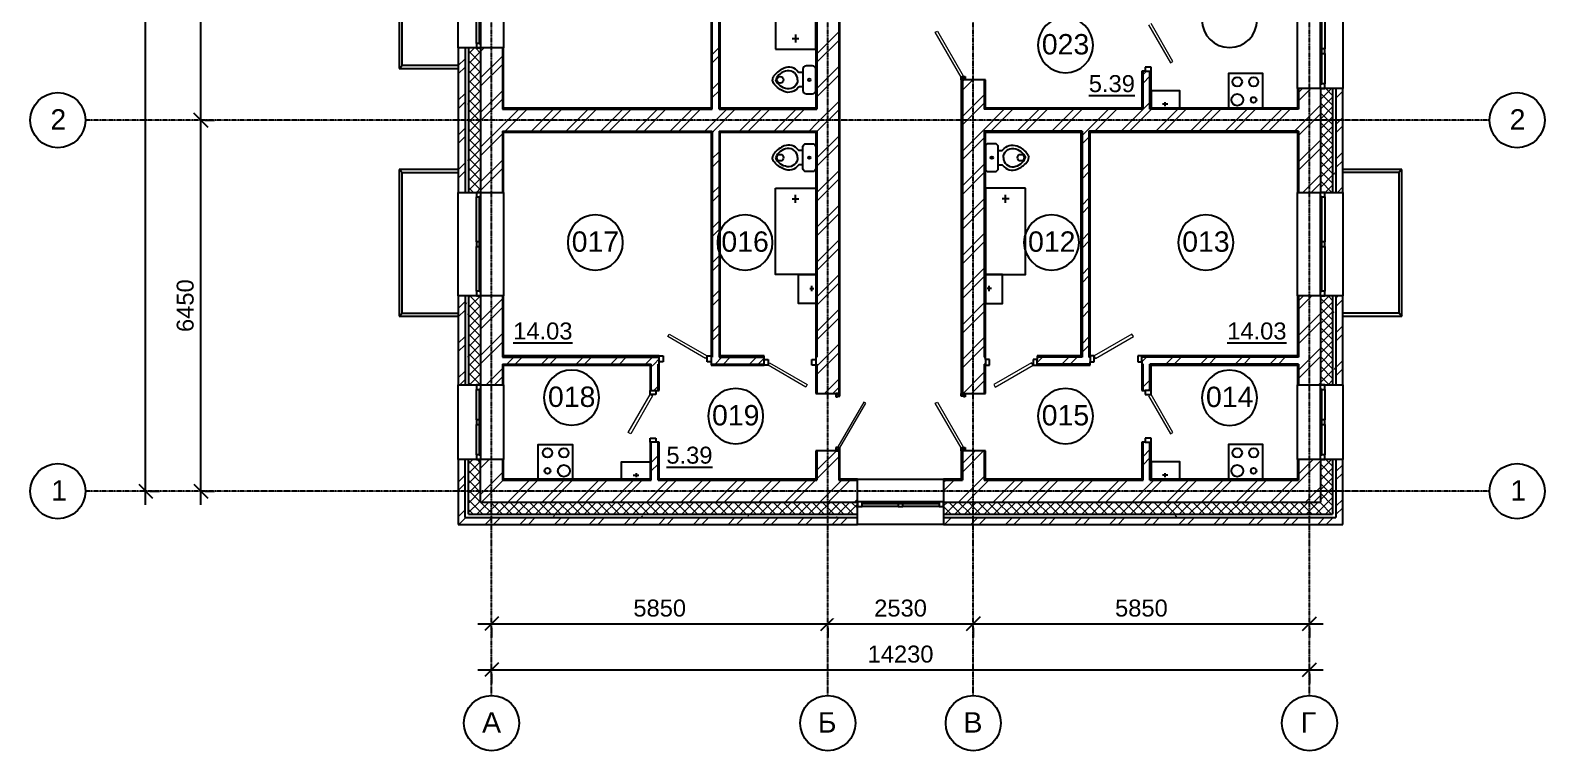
# Model space of a CAD drawing. Header units: millimetres. Extents: x -3463 to 813393, y -106315 to 159215.
# Drawn here: x 86052 to 112399, y 1154 to 13679 of the extents above; entities that cross this region are included whole.
import ezdxf

# ---------------------------------------------------------------- set-up
doc = ezdxf.new("R2010")
doc.units = ezdxf.units.MM
doc.linetypes.add('Линия сетки', pattern=[22.225, 12.7, -3.175, 3.175, -3.175])
doc.layers.add('AXIS_', color=252, linetype='Continuous')
doc.layers.add('PLANS_', color=252, linetype='Continuous')
doc.styles.add('arial', font='arial.ttf')
doc.styles.add('Arial_1', font='arial.ttf', dxfattribs={"height": 295.05988})

# ---------------------------------------------------------------- blocks, each defined once
blk = doc.blocks.new('_Oblique')
at = {"color": 0, "linetype": 'ByBlock', "lineweight": -2}
blk.add_line((-0.5, -0.5), (0.5, 0.5), dxfattribs=at)
blk = doc.blocks.new('A$C8f72b430')
at = {"layer": 'AXIS_', "linetype": 'Линия сетки'}
for p, q in [((-7269, -47064), (-7269, 38079)), ((-1419, -47064), (-1419, 38079)), ((1111, -47064), (1111, 38079)), ((6961, -47064), (6961, 38079)), ((10092, -37061), (-14334, -37061)), ((10092, -43511), (-14334, -43511))]:
    blk.add_line(p, q, dxfattribs=at)
at = {"layer": 'AXIS_'}
for p, q in [((-13287, -43751), (-13287, 36669)), ((-12327, -37301), (-12327, -30371)), ((-12327, -43751), (-12327, -36821)), ((-12257, -37061), (-12087, -37061)), ((-12257, -37061), (-12087, -37061)), ((-13217, -43511), (-13047, -43511)), ((-12257, -43511), (-12087, -43511)), ((-7509, -45816), (-1179, -45816)), ((-1659, -45816), (1351, -45816)), ((-7269, -45887), (-7269, -46056)), ((-1419, -45887), (-1419, -46056)), ((-1419, -45887), (-1419, -46056)), ((1111, -45887), (1111, -46056)), ((1111, -45887), (1111, -46056)), ((6961, -45887), (6961, -46056)), ((-7509, -46616), (7201, -46616)), ((-7269, -46687), (-7269, -46856)), ((6961, -46687), (6961, -46856))]:
    blk.add_line(p, q, dxfattribs=at)
for centre in [(-14814, -37061), (10572, -37061), (-14814, -43511), (10572, -43511), (-7269, -47544), (-1419, -47544), (1111, -47544), (6961, -47544)]:
    blk.add_circle(centre, 480, dxfattribs=at)
at = {"layer": 'PLANS_'}
for p, q in [((-1229, -32261), (-1229, -41811)), ((-3431, -36871), (-3431, -32941)), ((-3311, -36871), (-3311, -32941)), ((-1609, -32941), (-1609, -36871)), ((-8874, -33611), (-8874, -36161)), ((-8824, -36111), (-8824, -33661)), ((-7849, -35806), (-7849, -34006)), ((-7484, -34086), (-7484, -35726)), ((-7454, -35726), (-7454, -34086)), ((-7059, -34006), (-7059, -35806)), ((-7534, -35726), (-7534, -34946)), ((6751, -36511), (6751, -35211)), ((7146, -35291), (7146, -36431)), ((7176, -36431), (7176, -35291)), ((7226, -35291), (7226, -35821)), ((7541, -35211), (7541, -36511)), ((-7729, -35806), (-7729, -38316)), ((-7669, -35806), (-7669, -38316)), ((-7454, -35726), (-7534, -35726)), ((-7534, -35726), (-7534, -35806)), ((-7534, -35806), (-7454, -35806)), ((-7484, -35726), (-7454, -35726)), ((-7459, -35806), (-7459, -38316)), ((-7454, -35806), (-7454, -35726)), ((-7079, -35806), (-7079, -36871)), ((7146, -35821), (7146, -35901)), ((7226, -35821), (7146, -35821)), ((7226, -35901), (7226, -35821)), ((7146, -35901), (7226, -35901)), ((7226, -35901), (7226, -36431)), ((-8874, -36161), (-7849, -36161)), ((-7849, -36111), (-8824, -36111)), ((901, -36311), (941, -36311)), ((901, -36341), (901, -36311)), ((971, -36341), (901, -36341)), ((901, -36341), (971, -36341)), ((901, -36361), (901, -36341)), ((941, -36301), (971, -36301)), ((941, -36311), (941, -36301)), ((971, -36301), (971, -36341)), ((971, -36341), (971, -36361)), ((4064, -36871), (4064, -36211)), ((4204, -36141), (4104, -36141)), ((4104, -36141), (4104, -36211)), ((4104, -36211), (4204, -36211)), ((4184, -36871), (4184, -36211)), ((4204, -36211), (4204, -36141)), ((971, -36361), (901, -36361)), ((921, -36361), (921, -41811)), ((1301, -36361), (1301, -36871)), ((6771, -36511), (6771, -36871)), ((7146, -36431), (7176, -36431)), ((7146, -36431), (7146, -36511)), ((7226, -36431), (7146, -36431)), ((7146, -36511), (7226, -36511)), ((7151, -36511), (7151, -38316)), ((7226, -36511), (7226, -36431)), ((7361, -36511), (7361, -38316)), ((7421, -36511), (7421, -38316)), ((-7079, -36871), (-3431, -36871)), ((-7059, -36851), (-7059, -36871)), ((-3311, -36871), (-1609, -36871)), ((4064, -36871), (1301, -36871)), ((6771, -36871), (4184, -36871)), ((6751, -36871), (6751, -36851)), ((-7079, -37251), (-7079, -38316)), ((-7079, -37251), (-3431, -37251)), ((-7059, -37251), (-7059, -37271)), ((-3431, -37251), (-3431, -41181)), ((-3311, -37251), (-1609, -37251)), ((-3311, -37251), (-3311, -41181)), ((-1609, -37251), (-1609, -41181)), ((1301, -37251), (1301, -41181)), ((3004, -37251), (1301, -37251)), ((3004, -37251), (3004, -41181)), ((6771, -37251), (3124, -37251)), ((3124, -37251), (3124, -41181)), ((6751, -37271), (6751, -37251)), ((6771, -37251), (6771, -38316)), ((-7849, -37921), (-8874, -37921)), ((-8874, -37921), (-8874, -40471)), ((8566, -37917), (7541, -37917)), ((8566, -40467), (8566, -37917)), ((-8824, -37971), (-7849, -37971)), ((-8824, -40421), (-8824, -37971)), ((7541, -37967), (8516, -37967)), ((8516, -37967), (8516, -40417)), ((-7849, -40116), (-7849, -38316)), ((-7454, -38316), (-7534, -38316)), ((-7534, -38316), (-7534, -38396)), ((-7534, -38396), (-7454, -38396)), ((-7534, -39176), (-7534, -38396)), ((-7454, -38396), (-7484, -38396)), ((-7484, -38396), (-7484, -40036)), ((-7454, -38396), (-7454, -38316)), ((-7454, -40036), (-7454, -38396)), ((-7059, -38316), (-7059, -40116)), ((6751, -40116), (6751, -38316)), ((7146, -38316), (7146, -38396)), ((7226, -38316), (7146, -38316)), ((7146, -38396), (7146, -40036)), ((7176, -38396), (7146, -38396)), ((7146, -38396), (7226, -38396)), ((7176, -40036), (7176, -38396)), ((7226, -38396), (7226, -38316)), ((7226, -38396), (7226, -39176)), ((7541, -38316), (7541, -40116)), ((-7454, -39176), (-7534, -39176)), ((-7534, -39176), (-7534, -39256)), ((-7534, -39256), (-7454, -39256)), ((-7534, -40036), (-7534, -39256)), ((-7454, -39256), (-7454, -39176)), ((7146, -39176), (7146, -39256)), ((7226, -39176), (7146, -39176)), ((7146, -39256), (7226, -39256)), ((7226, -39256), (7226, -39176)), ((7226, -39256), (7226, -40036)), ((-7454, -40036), (-7534, -40036)), ((-7534, -40036), (-7534, -40116)), ((-7484, -40036), (-7454, -40036)), ((-7454, -40116), (-7454, -40036)), ((7146, -40036), (7176, -40036)), ((7146, -40036), (7146, -40116)), ((7226, -40036), (7146, -40036)), ((7226, -40116), (7226, -40036)), ((-7729, -40116), (-7729, -41661)), ((-7669, -40116), (-7669, -41661)), ((-7534, -40116), (-7454, -40116)), ((-7459, -40116), (-7459, -41661)), ((-7079, -40116), (-7079, -41181)), ((6771, -40116), (6771, -41181)), ((7146, -40116), (7226, -40116)), ((7151, -40116), (7151, -41661)), ((7361, -40116), (7361, -41661)), ((7421, -40116), (7421, -41661)), ((-8874, -40471), (-7849, -40471)), ((-7849, -40421), (-8824, -40421)), ((8516, -40417), (7541, -40417)), ((7541, -40467), (8566, -40467)), ((-7079, -41181), (-4351, -41181)), ((-7079, -41301), (-7079, -41661)), ((-7079, -41301), (-4491, -41301)), ((-7059, -41161), (-7059, -41181)), ((-7059, -41301), (-7059, -41321)), ((-4491, -41761), (-4491, -41301)), ((-4371, -41301), (-4351, -41301)), ((-4371, -41761), (-4371, -41301)), ((-4351, -41161), (-4281, -41161)), ((-4351, -41261), (-4351, -41161)), ((-4281, -41261), (-4351, -41261)), ((-4281, -41161), (-4281, -41261)), ((-3521, -41261), (-3521, -41161)), ((-3521, -41161), (-3451, -41161)), ((-3451, -41261), (-3521, -41261)), ((-3451, -41161), (-3451, -41261)), ((-3451, -41181), (-3431, -41181)), ((-3451, -41301), (-2529, -41301)), ((-3311, -41181), (-2529, -41181)), ((-2529, -41221), (-2459, -41221)), ((-2529, -41321), (-2529, -41221)), ((-2459, -41321), (-2529, -41321)), ((-2459, -41221), (-2459, -41321)), ((-1699, -41221), (-1629, -41221)), ((-1699, -41321), (-1699, -41221)), ((-1629, -41321), (-1699, -41321)), ((-1629, -41181), (-1609, -41181)), ((-1629, -41221), (-1629, -41321)), ((-1629, -41301), (-1609, -41301)), ((-1609, -41301), (-1609, -41811)), ((1301, -41181), (1321, -41181)), ((1301, -41301), (1301, -41811)), ((1301, -41301), (1321, -41301)), ((1391, -41221), (1321, -41221)), ((1321, -41221), (1321, -41321)), ((1321, -41321), (1391, -41321)), ((1391, -41321), (1391, -41221)), ((2221, -41221), (2151, -41221)), ((2151, -41221), (2151, -41321)), ((2151, -41321), (2221, -41321)), ((3004, -41181), (2221, -41181)), ((2221, -41321), (2221, -41221)), ((3144, -41301), (2221, -41301)), ((3144, -41181), (3124, -41181)), ((3214, -41161), (3144, -41161)), ((3144, -41161), (3144, -41261)), ((3144, -41261), (3214, -41261)), ((3214, -41261), (3214, -41161)), ((3974, -41161), (3974, -41261)), ((4044, -41161), (3974, -41161)), ((3974, -41261), (4044, -41261)), ((4044, -41261), (4044, -41161)), ((6771, -41181), (4044, -41181)), ((4064, -41301), (4044, -41301)), ((4064, -41761), (4064, -41301)), ((6771, -41301), (4184, -41301)), ((4184, -41761), (4184, -41301)), ((6751, -41181), (6751, -41161)), ((6751, -41321), (6751, -41301)), ((6771, -41301), (6771, -41661)), ((-7849, -42961), (-7849, -41661)), ((-7454, -41661), (-7534, -41661)), ((-7534, -41661), (-7534, -41741)), ((-7534, -41741), (-7454, -41741)), ((-7534, -42271), (-7534, -41741)), ((-7454, -41741), (-7484, -41741)), ((-7484, -41741), (-7484, -42881)), ((-7454, -41741), (-7454, -41661)), ((-7454, -42881), (-7454, -41741)), ((-7059, -41661), (-7059, -42961)), ((-4511, -41761), (-4411, -41761)), ((-4511, -41831), (-4511, -41761)), ((-4411, -41831), (-4511, -41831)), ((-4411, -41761), (-4411, -41831)), ((-1209, -41811), (-1279, -41811)), ((-1279, -41811), (-1279, -41831)), ((-1279, -41831), (-1279, -41871)), ((-1209, -41831), (-1279, -41831)), ((-1279, -41831), (-1209, -41831)), ((-1279, -41871), (-1249, -41871)), ((-1249, -41871), (-1249, -41861)), ((-1249, -41861), (-1209, -41861)), ((-1209, -41831), (-1209, -41811)), ((-1209, -41861), (-1209, -41831)), ((901, -41811), (971, -41811)), ((901, -41831), (901, -41811)), ((901, -41831), (971, -41831)), ((901, -41861), (901, -41831)), ((971, -41831), (901, -41831)), ((941, -41861), (901, -41861)), ((941, -41871), (941, -41861)), ((971, -41871), (941, -41871)), ((971, -41811), (971, -41831)), ((971, -41831), (971, -41871)), ((4204, -41761), (4104, -41761)), ((4104, -41761), (4104, -41831)), ((4104, -41831), (4204, -41831)), ((4204, -41831), (4204, -41761)), ((6751, -42961), (6751, -41661)), ((7146, -41661), (7146, -41741)), ((7226, -41661), (7146, -41661)), ((7146, -41741), (7146, -42881)), ((7176, -41741), (7146, -41741)), ((7146, -41741), (7226, -41741)), ((7176, -42881), (7176, -41741)), ((7226, -41741), (7226, -41661)), ((7226, -41741), (7226, -42271)), ((7541, -41661), (7541, -42961)), ((-7454, -42271), (-7534, -42271)), ((-7534, -42271), (-7534, -42351)), ((-7534, -42351), (-7454, -42351)), ((-7534, -42881), (-7534, -42351)), ((-7454, -42351), (-7454, -42271)), ((7146, -42271), (7146, -42351)), ((7226, -42271), (7146, -42271)), ((7146, -42351), (7226, -42351)), ((7226, -42351), (7226, -42271)), ((7226, -42351), (7226, -42881)), ((-4511, -42661), (-4511, -42591)), ((-4511, -42591), (-4411, -42591)), ((-4411, -42661), (-4511, -42661)), ((-4491, -43321), (-4491, -42661)), ((-4411, -42591), (-4411, -42661)), ((-4371, -43321), (-4371, -42661)), ((4064, -43321), (4064, -42661)), ((4204, -42591), (4104, -42591)), ((4104, -42591), (4104, -42661)), ((4104, -42661), (4204, -42661)), ((4184, -43321), (4184, -42661)), ((4204, -42661), (4204, -42591)), ((-7454, -42881), (-7534, -42881)), ((-7534, -42881), (-7534, -42961)), ((-7484, -42881), (-7454, -42881)), ((-7454, -42961), (-7454, -42881)), ((-1609, -42811), (-1609, -43321)), ((-1249, -42751), (-1279, -42751)), ((-1279, -42751), (-1279, -42791)), ((-1279, -42791), (-1209, -42791)), ((-1279, -42791), (-1279, -42811)), ((-1209, -42791), (-1279, -42791)), ((-1279, -42811), (-1209, -42811)), ((-1249, -42761), (-1249, -42751)), ((-1209, -42761), (-1249, -42761)), ((-1229, -42811), (-1229, -43321)), ((-1209, -42791), (-1209, -42761)), ((-1209, -42811), (-1209, -42791)), ((901, -42761), (941, -42761)), ((901, -42791), (901, -42761)), ((971, -42791), (901, -42791)), ((901, -42791), (971, -42791)), ((901, -42811), (901, -42791)), ((971, -42811), (901, -42811)), ((921, -42811), (921, -43321)), ((941, -42751), (971, -42751)), ((941, -42761), (941, -42751)), ((971, -42751), (971, -42791)), ((971, -42791), (971, -42811)), ((1301, -42811), (1301, -43321)), ((7146, -42881), (7176, -42881)), ((7146, -42881), (7146, -42961)), ((7226, -42881), (7146, -42881)), ((7226, -42961), (7226, -42881)), ((-7729, -43971), (-7729, -42961)), ((-7669, -43911), (-7669, -42961)), ((-7534, -42961), (-7454, -42961)), ((-7459, -43701), (-7459, -42961)), ((-7079, -42961), (-7079, -43321)), ((6771, -42961), (6771, -43321)), ((7146, -42961), (7226, -42961)), ((7151, -42961), (7151, -43701)), ((7361, -42961), (7361, -43911)), ((7421, -42961), (7421, -43971)), ((-7079, -43321), (-4491, -43321)), ((-4511, -43301), (-4491, -43301)), ((-4371, -43301), (-4351, -43301)), ((-4371, -43321), (-1609, -43321)), ((-1629, -43301), (-1609, -43301)), ((-1229, -43301), (-1209, -43301)), ((-1229, -43321), (-904, -43321)), ((-904, -43301), (596, -43301)), ((596, -43321), (921, -43321)), ((901, -43301), (921, -43301)), ((1301, -43301), (1321, -43301)), ((1301, -43321), (4064, -43321)), ((4044, -43301), (4064, -43301)), ((4184, -43301), (4204, -43301)), ((4184, -43321), (6771, -43321)), ((-7459, -43701), (-904, -43701)), ((-824, -43696), (-904, -43696)), ((-904, -43696), (-904, -43776)), ((516, -43696), (-824, -43696)), ((-824, -43696), (-824, -43726)), ((-824, -43776), (-824, -43696)), ((-824, -43726), (516, -43726)), ((-114, -43696), (-194, -43696)), ((-194, -43696), (-194, -43776)), ((-114, -43776), (-114, -43696)), ((516, -43726), (516, -43696)), ((596, -43696), (516, -43696)), ((516, -43696), (516, -43776)), ((596, -43776), (596, -43696)), ((596, -43701), (7151, -43701)), ((-7729, -43971), (-904, -43971)), ((-7669, -43911), (-904, -43911)), ((-904, -43776), (-824, -43776)), ((-194, -43776), (-824, -43776)), ((-194, -43776), (-114, -43776)), ((516, -43776), (-114, -43776)), ((516, -43776), (596, -43776)), ((596, -43911), (7361, -43911)), ((596, -43971), (7421, -43971)), ((596, -44091), (-904, -44091))]:
    blk.add_line(p, q, dxfattribs=at)
at = {"layer": 'PLANS_', "lineweight": 25}
for p, q in [((-1209, -41811), (-1209, -32261)), ((-1629, -32901), (-1629, -36851)), ((-3451, -32961), (-3451, -36851)), ((-3291, -36851), (-3291, -32961)), ((-7059, -35806), (-7849, -35806)), ((-7849, -35806), (-7849, -38316)), ((-7059, -36851), (-7059, -35806)), ((4044, -36211), (4044, -36851)), ((4104, -36211), (4044, -36211)), ((4204, -36851), (4204, -36211)), ((901, -36361), (901, -41811)), ((1321, -36361), (971, -36361)), ((1321, -36851), (1321, -36361)), ((7541, -36511), (6751, -36511)), ((6751, -36511), (6751, -36851)), ((7541, -38316), (7541, -36511)), ((-3451, -36851), (-7059, -36851)), ((-1629, -36851), (-3291, -36851)), ((4044, -36851), (1321, -36851)), ((6751, -36851), (4204, -36851)), ((-7059, -38316), (-7059, -37271)), ((-7059, -37271), (-3451, -37271)), ((-3451, -37271), (-3451, -41161)), ((-3291, -37271), (-1629, -37271)), ((-3291, -41161), (-3291, -37271)), ((-1629, -37271), (-1629, -41221)), ((1321, -41221), (1321, -37271)), ((1321, -37271), (2984, -37271)), ((2984, -37271), (2984, -41161)), ((3144, -37271), (6751, -37271)), ((3144, -41161), (3144, -37271)), ((6751, -37271), (6751, -38316)), ((-7849, -38316), (-7059, -38316)), ((6751, -38316), (7541, -38316)), ((-7059, -40116), (-7849, -40116)), ((-7849, -40116), (-7849, -41661)), ((-7059, -41161), (-7059, -40116)), ((7541, -40116), (6751, -40116)), ((6751, -40116), (6751, -41161)), ((7541, -41661), (7541, -40116)), ((-4351, -41161), (-7059, -41161)), ((-7059, -41661), (-7059, -41321)), ((-7059, -41321), (-4511, -41321)), ((-4511, -41321), (-4511, -41761)), ((-4351, -41761), (-4351, -41261)), ((-3451, -41261), (-3451, -41321)), ((-3451, -41321), (-2529, -41321)), ((-2529, -41161), (-3291, -41161)), ((-2529, -41221), (-2529, -41161)), ((-1629, -41321), (-1629, -41811)), ((1321, -41811), (1321, -41321)), ((2984, -41161), (2221, -41161)), ((2221, -41161), (2221, -41221)), ((2221, -41321), (3144, -41321)), ((3144, -41321), (3144, -41261)), ((6751, -41161), (4044, -41161)), ((4044, -41261), (4044, -41761)), ((4204, -41321), (6751, -41321)), ((4204, -41761), (4204, -41321)), ((6751, -41321), (6751, -41661)), ((-7849, -41661), (-7059, -41661)), ((-4411, -41761), (-4351, -41761)), ((-1629, -41811), (-1279, -41811)), ((971, -41811), (1321, -41811)), ((4044, -41761), (4104, -41761)), ((6751, -41661), (7541, -41661)), ((-4511, -42661), (-4511, -43301)), ((-4351, -42661), (-4411, -42661)), ((-4351, -43301), (-4351, -42661)), ((4044, -42661), (4044, -43301)), ((4104, -42661), (4044, -42661)), ((4204, -43301), (4204, -42661)), ((-1279, -42811), (-1629, -42811)), ((-1629, -42811), (-1629, -43301)), ((-1209, -43301), (-1209, -42811)), ((901, -42811), (901, -43301)), ((1321, -42811), (971, -42811)), ((1321, -43301), (1321, -42811)), ((-7849, -42961), (-7849, -44091)), ((-7059, -42961), (-7849, -42961)), ((-7059, -43301), (-7059, -42961)), ((7541, -42961), (6751, -42961)), ((6751, -42961), (6751, -43301)), ((7541, -44091), (7541, -42961)), ((-4511, -43301), (-7059, -43301)), ((-1629, -43301), (-4351, -43301)), ((-904, -43301), (-1209, -43301)), ((-904, -44091), (-904, -43301)), ((901, -43301), (596, -43301)), ((596, -43301), (596, -44091)), ((4044, -43301), (1321, -43301)), ((6751, -43301), (4204, -43301)), ((-7849, -44091), (-904, -44091)), ((596, -44091), (7541, -44091))]:
    blk.add_line(p, q, dxfattribs=at)
at = {"layer": 'PLANS_', "linetype": 'Continuous', "lineweight": 9}
for p, q in [((-1609, -35907), (-1229, -35527)), ((-7669, -35909), (-7566, -35806)), ((-7459, -35895), (-7548, -35806)), ((-7459, -35868), (-7397, -35806)), ((-3431, -35919), (-3311, -35799)), ((-1609, -36053), (-1229, -35673)), ((-7849, -36112), (-7729, -35992)), ((-7459, -36065), (-7669, -35855)), ((-7669, -36079), (-7459, -35869)), ((-7459, -36235), (-7669, -36025)), ((-7669, -36248), (-7459, -36038)), ((-7459, -36326), (-7079, -35946)), ((-7459, -36472), (-7079, -36092)), ((-3431, -36065), (-3311, -35945)), ((-7849, -36258), (-7729, -36138)), ((-7459, -36405), (-7669, -36195)), ((-7669, -36418), (-7459, -36208)), ((-1609, -36510), (-1229, -36130)), ((-1609, -36657), (-1229, -36277)), ((4064, -36269), (4122, -36211)), ((4064, -36415), (4184, -36295)), ((-7849, -36716), (-7729, -36596)), ((-7459, -36574), (-7669, -36364)), ((-7669, -36588), (-7459, -36378)), ((-7459, -36744), (-7669, -36534)), ((-7669, -36758), (-7459, -36548)), ((-7459, -36929), (-7079, -36549)), ((-3431, -36522), (-3311, -36402)), ((-3431, -36669), (-3311, -36549)), ((921, -36394), (954, -36361)), ((921, -36540), (1101, -36361)), ((921, -36998), (1301, -36618)), ((6771, -36579), (6839, -36511)), ((6771, -36725), (6985, -36511)), ((7151, -36532), (7172, -36511)), ((7151, -36702), (7342, -36511)), ((7361, -36800), (7151, -36590)), ((7361, -36630), (7242, -36511)), ((7421, -36532), (7442, -36511)), ((7421, -36679), (7541, -36559)), ((-7849, -36862), (-7729, -36742)), ((-7685, -36779), (-7669, -36779)), ((-7459, -36914), (-7669, -36704)), ((-7669, -36927), (-7459, -36717)), ((-7459, -37083), (-7669, -36873)), ((-7459, -37075), (-7079, -36695)), ((-7079, -37152), (-6797, -36871)), ((-7031, -37251), (-6651, -36871)), ((-6574, -37251), (-6194, -36871)), ((-6428, -37251), (-6048, -36871)), ((-5970, -37251), (-5590, -36871)), ((-5824, -37251), (-5444, -36871)), ((-5367, -37251), (-4987, -36871)), ((-5221, -37251), (-4841, -36871)), ((-4763, -37251), (-4383, -36871)), ((-4617, -37251), (-4237, -36871)), ((-4160, -37251), (-3780, -36871)), ((-4014, -37251), (-3634, -36871)), ((-3557, -37251), (-3177, -36871)), ((-3410, -37251), (-3030, -36871)), ((-2953, -37251), (-2573, -36871)), ((-2807, -37251), (-2427, -36871)), ((-2350, -37251), (-1970, -36871)), ((-2203, -37251), (-1823, -36871)), ((-1609, -37114), (-1229, -36734)), ((-1609, -37260), (-1229, -36880)), ((921, -37144), (1301, -36764)), ((1301, -37221), (1651, -36871)), ((1418, -37251), (1798, -36871)), ((1875, -37251), (2255, -36871)), ((2021, -37251), (2401, -36871)), ((2478, -37251), (2858, -36871)), ((2624, -37251), (3004, -36871)), ((3082, -37251), (3462, -36871)), ((3228, -37251), (3608, -36871)), ((3685, -37251), (4065, -36871)), ((3831, -37251), (4211, -36871)), ((4065, -36871), (4184, -36753)), ((4289, -37251), (4669, -36871)), ((4435, -37251), (4815, -36871)), ((4892, -37251), (5272, -36871)), ((5038, -37251), (5418, -36871)), ((5496, -37251), (5876, -36871)), ((5642, -37251), (6022, -36871)), ((6099, -37251), (6479, -36871)), ((6245, -37251), (6625, -36871)), ((6771, -37182), (7151, -36802)), ((7151, -36872), (7361, -36662)), ((7361, -36969), (7151, -36759)), ((7151, -37041), (7361, -36831)), ((-7669, -37097), (-7459, -36887)), ((-7459, -37253), (-7669, -37043)), ((-7669, -37267), (-7459, -37057)), ((-1746, -37251), (-1609, -37114)), ((6771, -37329), (7151, -36949)), ((7361, -37139), (7151, -36929)), ((7151, -37211), (7361, -37001)), ((7361, -37309), (7151, -37099)), ((7421, -37136), (7541, -37016)), ((-7849, -37319), (-7729, -37199)), ((-7849, -37465), (-7729, -37345)), ((-7459, -37423), (-7669, -37213)), ((-7669, -37436), (-7459, -37226)), ((-7459, -37593), (-7669, -37383)), ((-7669, -37606), (-7459, -37396)), ((-7459, -37532), (-7079, -37152)), ((-7459, -37679), (-7079, -37299)), ((-3431, -37272), (-3410, -37251)), ((-1609, -37717), (-1229, -37337)), ((921, -37601), (1301, -37221)), ((921, -37747), (1301, -37367)), ((3004, -37329), (3082, -37251)), ((3004, -37475), (3124, -37355)), ((6702, -37251), (6771, -37182)), ((6771, -37786), (7151, -37406)), ((7151, -37381), (7361, -37171)), ((7361, -37478), (7151, -37268)), ((7151, -37550), (7361, -37340)), ((7421, -37282), (7541, -37162)), ((-7459, -37762), (-7669, -37552)), ((-7669, -37776), (-7459, -37566)), ((-3431, -37729), (-3311, -37609)), ((-1609, -37863), (-1229, -37483)), ((6764, -37609), (6751, -37631)), ((6771, -37932), (7151, -37552)), ((7361, -37648), (7151, -37438)), ((7151, -37720), (7361, -37510)), ((7361, -37818), (7151, -37608)), ((7421, -37739), (7541, -37619)), ((-7849, -37922), (-7729, -37802)), ((-7685, -37754), (-7669, -37754)), ((-7459, -37932), (-7669, -37722)), ((-7669, -37945), (-7459, -37735)), ((-7459, -38102), (-7669, -37892)), ((-7669, -38115), (-7459, -37905)), ((-7459, -38136), (-7079, -37756)), ((-7459, -38282), (-7079, -37902)), ((-3431, -37876), (-3311, -37756)), ((921, -38205), (1301, -37825)), ((3004, -37933), (3124, -37813)), ((7151, -37890), (7361, -37680)), ((7361, -37988), (7151, -37778)), ((7151, -38060), (7361, -37850)), ((7421, -37886), (7541, -37766)), ((-7849, -38069), (-7729, -37949)), ((-7714, -38149), (-7729, -38124)), ((-7459, -38271), (-7669, -38061)), ((-7669, -38285), (-7459, -38075)), ((-1609, -38321), (-1229, -37941)), ((-1609, -38467), (-1229, -38087)), ((921, -38351), (1301, -37971)), ((3004, -38079), (3124, -37959)), ((6844, -38316), (7151, -38009)), ((6991, -38316), (7151, -38156)), ((7361, -38157), (7151, -37947)), ((7151, -38229), (7361, -38019)), ((7350, -38316), (7151, -38117)), ((7234, -38316), (7361, -38189)), ((7397, -37975), (7377, -38010)), ((-7584, -38316), (-7669, -38231)), ((-7530, -38316), (-7459, -38245)), ((-3431, -38333), (-3311, -38213)), ((-3431, -38479), (-3311, -38359)), ((921, -38808), (1301, -38428)), ((3004, -38536), (3124, -38416)), ((7181, -38316), (7151, -38287)), ((7448, -38316), (7541, -38223)), ((-1609, -38924), (-1229, -38544)), ((-1609, -39070), (-1229, -38690)), ((921, -38954), (1301, -38574)), ((3004, -38682), (3124, -38562)), ((-3431, -38936), (-3311, -38816)), ((-3431, -39083), (-3311, -38963)), ((-1609, -39528), (-1229, -39148)), ((921, -39412), (1301, -39032)), ((921, -39558), (1301, -39178)), ((3004, -39139), (3124, -39019)), ((3004, -39286), (3124, -39166)), ((-3431, -39540), (-3311, -39420)), ((-1609, -39674), (-1229, -39294)), ((-3431, -39686), (-3311, -39566)), ((-1609, -40131), (-1229, -39751)), ((921, -40015), (1301, -39635)), ((921, -40161), (1301, -39781)), ((3004, -39743), (3124, -39623)), ((3004, -39889), (3124, -39769)), ((-3431, -40143), (-3311, -40023)), ((-1609, -40277), (-1229, -39897)), ((-7849, -40336), (-7729, -40216)), ((-7705, -40237), (-7725, -40272)), ((-7669, -40152), (-7633, -40116)), ((-7669, -40321), (-7464, -40116)), ((-7459, -40478), (-7669, -40268)), ((-7669, -40491), (-7459, -40281)), ((-7459, -40308), (-7650, -40116)), ((-7459, -40138), (-7481, -40116)), ((-7459, -40550), (-7079, -40170)), ((-7059, -40260), (-7060, -40259)), ((-3431, -40289), (-3311, -40169)), ((921, -40618), (1301, -40238)), ((3004, -40346), (3124, -40226)), ((6771, -40200), (6855, -40116)), ((6771, -40346), (7001, -40116)), ((7151, -40266), (7301, -40116)), ((7361, -40363), (7151, -40153)), ((7151, -40435), (7361, -40225)), ((7361, -40194), (7284, -40116)), ((7421, -40153), (7458, -40116)), ((7421, -40299), (7541, -40179)), ((-7849, -40483), (-7729, -40363)), ((-7685, -40436), (-7669, -40436)), ((-7459, -40647), (-7669, -40437)), ((-7669, -40661), (-7459, -40451)), ((-7459, -40696), (-7079, -40316)), ((-1609, -40735), (-1229, -40355)), ((-1609, -40881), (-1229, -40501)), ((921, -40765), (1301, -40385)), ((3004, -40493), (3124, -40373)), ((6771, -40803), (7151, -40423)), ((6771, -40949), (7151, -40569)), ((7361, -40533), (7151, -40323)), ((7151, -40605), (7361, -40395)), ((7361, -40703), (7151, -40493)), ((7151, -40775), (7361, -40565)), ((7388, -40411), (7368, -40376)), ((-7849, -40940), (-7729, -40820)), ((-7459, -40817), (-7669, -40607)), ((-7669, -40830), (-7459, -40620)), ((-7459, -40987), (-7669, -40777)), ((-7669, -41000), (-7459, -40790)), ((-7459, -41153), (-7079, -40773)), ((-7072, -40603), (-7079, -40615)), ((-3431, -40747), (-3311, -40627)), ((-3431, -40893), (-3311, -40773)), ((3004, -40950), (3124, -40830)), ((6754, -40776), (6751, -40771)), ((7361, -40873), (7151, -40663)), ((7151, -40945), (7361, -40735)), ((7361, -41042), (7151, -40832)), ((7421, -40757), (7541, -40637)), ((7421, -40903), (7541, -40783)), ((-7849, -41086), (-7729, -40966)), ((-7459, -41156), (-7669, -40946)), ((-7669, -41170), (-7459, -40960)), ((-7459, -41300), (-7079, -40920)), ((-1609, -41338), (-1229, -40958)), ((921, -41222), (1301, -40842)), ((921, -41368), (1301, -40988)), ((3004, -41096), (3124, -40976)), ((6771, -41407), (7151, -41027)), ((7151, -41114), (7361, -40904)), ((7361, -41212), (7151, -41002)), ((7151, -41284), (7361, -41074)), ((-7685, -41168), (-7669, -41168)), ((-7459, -41326), (-7669, -41116)), ((-7669, -41340), (-7459, -41130)), ((-7459, -41496), (-7669, -41286)), ((-7669, -41509), (-7459, -41299)), ((-7003, -41301), (-6883, -41181)), ((-6857, -41301), (-6737, -41181)), ((-6400, -41301), (-6280, -41181)), ((-6253, -41301), (-6133, -41181)), ((-5796, -41301), (-5676, -41181)), ((-5650, -41301), (-5530, -41181)), ((-5193, -41301), (-5073, -41181)), ((-5046, -41301), (-4926, -41181)), ((-4589, -41301), (-4469, -41181)), ((-4491, -41349), (-4443, -41301)), ((-4443, -41301), (-4351, -41209)), ((-3382, -41301), (-3262, -41181)), ((-3236, -41301), (-3116, -41181)), ((-2779, -41301), (-2659, -41181)), ((-2632, -41301), (-2529, -41197)), ((-1609, -41484), (-1229, -41104)), ((2221, -41275), (2315, -41181)), ((2652, -41301), (2772, -41181)), ((2799, -41301), (2919, -41181)), ((4044, -41263), (4126, -41181)), ((4463, -41301), (4583, -41181)), ((4609, -41301), (4729, -41181)), ((5066, -41301), (5186, -41181)), ((5213, -41301), (5333, -41181)), ((5670, -41301), (5790, -41181)), ((5816, -41301), (5936, -41181)), ((6273, -41301), (6393, -41181)), ((6420, -41301), (6540, -41181)), ((6771, -41553), (7151, -41173)), ((7361, -41382), (7151, -41172)), ((7151, -41454), (7361, -41244)), ((7361, -41551), (7151, -41341)), ((7412, -41363), (7392, -41398)), ((7421, -41360), (7541, -41240)), ((-7849, -41543), (-7729, -41423)), ((-7820, -41661), (-7729, -41570)), ((-7463, -41661), (-7669, -41455)), ((-7633, -41661), (-7669, -41625)), ((-7651, -41661), (-7459, -41469)), ((-7363, -41661), (-7079, -41377)), ((-7217, -41661), (-7079, -41523)), ((-1478, -41811), (-1229, -41562)), ((936, -41811), (1301, -41445)), ((1082, -41811), (1301, -41592)), ((4064, -41700), (4184, -41580)), ((7151, -41623), (7361, -41413)), ((7301, -41661), (7151, -41511)), ((7283, -41661), (7361, -41583)), ((7421, -41506), (7541, -41386)), ((-7481, -41661), (-7459, -41639)), ((-4446, -41761), (-4371, -41687)), ((-1332, -41811), (-1229, -41708)), ((4149, -41761), (4184, -41727)), ((7120, -41661), (7151, -41630)), ((-4491, -43014), (-4371, -42894)), ((-1609, -43148), (-1271, -42811)), ((-1609, -43295), (-1229, -42915)), ((921, -43032), (1142, -42811)), ((921, -43179), (1289, -42811)), ((4064, -42907), (4184, -42787)), ((4064, -43054), (4184, -42934)), ((-7685, -43119), (-7669, -43119)), ((-7669, -43037), (-7593, -42961)), ((-7459, -43193), (-7669, -42983)), ((-7669, -43206), (-7459, -42996)), ((-7459, -43363), (-7669, -43153)), ((-7669, -43376), (-7459, -43166)), ((-7459, -43023), (-7521, -42961)), ((-7459, -42964), (-7456, -42961)), ((-7459, -43110), (-7310, -42961)), ((-7213, -43321), (-7079, -43187)), ((-4491, -43160), (-4371, -43040)), ((6771, -43217), (7027, -42961)), ((6771, -43363), (7151, -42983)), ((7151, -42981), (7171, -42961)), ((7151, -43151), (7341, -42961)), ((7361, -43248), (7151, -43038)), ((7151, -43320), (7361, -43110)), ((7361, -43418), (7151, -43208)), ((7361, -43079), (7244, -42961)), ((7421, -43171), (7541, -43051)), ((7421, -43317), (7541, -43197)), ((-7849, -43354), (-7729, -43234)), ((-7849, -43500), (-7729, -43380)), ((-7459, -43532), (-7669, -43322)), ((-7669, -43546), (-7459, -43336)), ((-7459, -43567), (-7213, -43321)), ((-7446, -43701), (-7066, -43321)), ((-6989, -43701), (-6609, -43321)), ((-6843, -43701), (-6463, -43321)), ((-6386, -43701), (-6006, -43321)), ((-6239, -43701), (-5859, -43321)), ((-5782, -43701), (-5402, -43321)), ((-5636, -43701), (-5256, -43321)), ((-5179, -43701), (-4799, -43321)), ((-5032, -43701), (-4652, -43321)), ((-5010, -43321), (-5020, -43304)), ((-4575, -43701), (-4195, -43321)), ((-4429, -43701), (-4049, -43321)), ((-3972, -43701), (-3592, -43321)), ((-3826, -43701), (-3446, -43321)), ((-3368, -43701), (-2988, -43321)), ((-3222, -43701), (-2842, -43321)), ((-2765, -43701), (-2385, -43321)), ((-2619, -43701), (-2239, -43321)), ((-2435, -43301), (-2446, -43320)), ((-2161, -43701), (-1781, -43321)), ((-2015, -43701), (-1635, -43321)), ((-1631, -43321), (-1632, -43319)), ((-1558, -43701), (-1178, -43321)), ((-1412, -43701), (-1032, -43321)), ((596, -43357), (632, -43321)), ((596, -43504), (779, -43321)), ((856, -43701), (1236, -43321)), ((898, -43313), (891, -43301)), ((1002, -43701), (1382, -43321)), ((1236, -43321), (1301, -43256)), ((1459, -43701), (1839, -43321)), ((1606, -43701), (1986, -43321)), ((2063, -43701), (2443, -43321)), ((2209, -43701), (2589, -43321)), ((2666, -43701), (3046, -43321)), ((2813, -43701), (3193, -43321)), ((3270, -43701), (3650, -43321)), ((3416, -43701), (3796, -43321)), ((3472, -43311), (3466, -43321)), ((3873, -43701), (4253, -43321)), ((4020, -43701), (4400, -43321)), ((4477, -43701), (4857, -43321)), ((4623, -43701), (5003, -43321)), ((5080, -43701), (5460, -43321)), ((5227, -43701), (5607, -43321)), ((5684, -43701), (6064, -43321)), ((5830, -43701), (6210, -43321)), ((6287, -43701), (6667, -43321)), ((6434, -43701), (6771, -43363)), ((6891, -43701), (7151, -43441)), ((7151, -43490), (7361, -43280)), ((7361, -43588), (7151, -43378)), ((7151, -43660), (7361, -43450)), ((-7721, -43502), (-7729, -43489)), ((-7460, -43701), (-7669, -43492)), ((-7629, -43701), (-7669, -43662)), ((-7669, -43715), (-7654, -43701)), ((-7669, -43885), (-7485, -43701)), ((-7654, -43701), (-7459, -43505)), ((-7419, -43911), (-7629, -43701)), ((-7525, -43911), (-7315, -43701)), ((-7485, -43701), (-7459, -43675)), ((-7250, -43911), (-7460, -43701)), ((-7355, -43911), (-7145, -43701)), ((-7080, -43911), (-7290, -43701)), ((-7186, -43911), (-6976, -43701)), ((-6910, -43911), (-7120, -43701)), ((-7016, -43911), (-6806, -43701)), ((-6740, -43911), (-6950, -43701)), ((-6846, -43911), (-6636, -43701)), ((-6571, -43911), (-6781, -43701)), ((-6676, -43911), (-6466, -43701)), ((-6401, -43911), (-6611, -43701)), ((-6507, -43911), (-6297, -43701)), ((-6231, -43911), (-6441, -43701)), ((-6337, -43911), (-6127, -43701)), ((-6062, -43911), (-6272, -43701)), ((-6167, -43911), (-5957, -43701)), ((-5892, -43911), (-6102, -43701)), ((-5998, -43911), (-5788, -43701)), ((-5722, -43911), (-5932, -43701)), ((-5828, -43911), (-5618, -43701)), ((-5553, -43911), (-5763, -43701)), ((-5658, -43911), (-5448, -43701)), ((-5383, -43911), (-5593, -43701)), ((-5489, -43911), (-5279, -43701)), ((-5213, -43911), (-5423, -43701)), ((-5319, -43911), (-5109, -43701)), ((-5043, -43911), (-5253, -43701)), ((-5149, -43911), (-4939, -43701)), ((-4874, -43911), (-5084, -43701)), ((-4979, -43911), (-4769, -43701)), ((-4704, -43911), (-4914, -43701)), ((-4810, -43911), (-4600, -43701)), ((-4534, -43911), (-4744, -43701)), ((-4640, -43911), (-4430, -43701)), ((-4365, -43911), (-4575, -43701)), ((-4470, -43911), (-4260, -43701)), ((-4195, -43911), (-4405, -43701)), ((-4301, -43911), (-4091, -43701)), ((-4025, -43911), (-4235, -43701)), ((-4131, -43911), (-3921, -43701)), ((-3855, -43911), (-4065, -43701)), ((-3961, -43911), (-3751, -43701)), ((-3686, -43911), (-3896, -43701)), ((-3791, -43911), (-3581, -43701)), ((-3516, -43911), (-3726, -43701)), ((-3622, -43911), (-3412, -43701)), ((-3346, -43911), (-3556, -43701)), ((-3452, -43911), (-3242, -43701)), ((-3177, -43911), (-3387, -43701)), ((-3282, -43911), (-3072, -43701)), ((-3007, -43911), (-3217, -43701)), ((-3113, -43911), (-2903, -43701)), ((-2837, -43911), (-3047, -43701)), ((-2943, -43911), (-2733, -43701)), ((-2668, -43911), (-2878, -43701)), ((-2773, -43911), (-2563, -43701)), ((-2498, -43911), (-2708, -43701)), ((-2604, -43911), (-2394, -43701)), ((-2328, -43911), (-2538, -43701)), ((-2434, -43911), (-2224, -43701)), ((-2158, -43911), (-2368, -43701)), ((-2264, -43911), (-2054, -43701)), ((-1989, -43911), (-2199, -43701)), ((-2094, -43911), (-1884, -43701)), ((-1819, -43911), (-2029, -43701)), ((-1925, -43911), (-1715, -43701)), ((-1649, -43911), (-1859, -43701)), ((-1755, -43911), (-1545, -43701)), ((-1480, -43911), (-1690, -43701)), ((-1585, -43911), (-1375, -43701)), ((-1310, -43911), (-1520, -43701)), ((-1416, -43911), (-1206, -43701)), ((-1140, -43911), (-1350, -43701)), ((-1246, -43911), (-1036, -43701)), ((-970, -43911), (-1180, -43701)), ((-904, -43808), (-1011, -43701)), ((-954, -43701), (-904, -43650)), ((596, -43766), (661, -43701)), ((621, -43911), (831, -43701)), ((896, -43911), (686, -43701)), ((791, -43911), (1001, -43701)), ((1066, -43911), (856, -43701)), ((960, -43911), (1170, -43701)), ((1236, -43911), (1026, -43701)), ((1130, -43911), (1340, -43701)), ((1405, -43911), (1195, -43701)), ((1300, -43911), (1510, -43701)), ((1575, -43911), (1365, -43701)), ((1469, -43911), (1679, -43701)), ((1745, -43911), (1535, -43701)), ((1639, -43911), (1849, -43701)), ((1914, -43911), (1704, -43701)), ((1809, -43911), (2019, -43701)), ((2084, -43911), (1874, -43701)), ((1978, -43911), (2188, -43701)), ((2254, -43911), (2044, -43701)), ((2148, -43911), (2358, -43701)), ((2424, -43911), (2214, -43701)), ((2318, -43911), (2528, -43701)), ((2593, -43911), (2383, -43701)), ((2488, -43911), (2698, -43701)), ((2763, -43911), (2553, -43701)), ((2657, -43911), (2867, -43701)), ((2933, -43911), (2723, -43701)), ((2827, -43911), (3037, -43701)), ((3102, -43911), (2892, -43701)), ((2997, -43911), (3207, -43701)), ((3272, -43911), (3062, -43701)), ((3166, -43911), (3376, -43701)), ((3442, -43911), (3232, -43701)), ((3336, -43911), (3546, -43701)), ((3612, -43911), (3402, -43701)), ((3506, -43911), (3716, -43701)), ((3781, -43911), (3571, -43701)), ((3676, -43911), (3886, -43701)), ((3951, -43911), (3741, -43701)), ((3845, -43911), (4055, -43701)), ((4121, -43911), (3911, -43701)), ((4015, -43911), (4225, -43701)), ((4290, -43911), (4080, -43701)), ((4185, -43911), (4395, -43701)), ((4460, -43911), (4250, -43701)), ((4354, -43911), (4564, -43701)), ((4630, -43911), (4420, -43701)), ((4524, -43911), (4734, -43701)), ((4799, -43911), (4589, -43701)), ((4694, -43911), (4904, -43701)), ((4969, -43911), (4759, -43701)), ((4863, -43911), (5073, -43701)), ((5139, -43911), (4929, -43701)), ((5033, -43911), (5243, -43701)), ((5309, -43911), (5099, -43701)), ((5203, -43911), (5413, -43701)), ((5478, -43911), (5268, -43701)), ((5373, -43911), (5583, -43701)), ((5648, -43911), (5438, -43701)), ((5542, -43911), (5752, -43701)), ((5818, -43911), (5608, -43701)), ((5712, -43911), (5922, -43701)), ((5987, -43911), (5777, -43701)), ((5882, -43911), (6092, -43701)), ((6157, -43911), (5947, -43701)), ((6051, -43911), (6261, -43701)), ((6327, -43911), (6117, -43701)), ((6221, -43911), (6431, -43701)), ((6497, -43911), (6287, -43701)), ((6391, -43911), (6601, -43701)), ((6666, -43911), (6456, -43701)), ((6561, -43911), (6771, -43701)), ((6836, -43911), (6626, -43701)), ((6730, -43911), (6940, -43701)), ((7006, -43911), (6796, -43701)), ((6900, -43911), (7110, -43701)), ((7151, -43887), (6965, -43701)), ((7037, -43701), (7151, -43587)), ((7151, -43717), (7135, -43701)), ((7361, -43758), (7151, -43548)), ((7151, -43830), (7361, -43620)), ((7345, -43911), (7151, -43717)), ((7421, -43774), (7541, -43654)), ((-7849, -43957), (-7729, -43837)), ((-7836, -44091), (-7716, -43971)), ((-7685, -43850), (-7669, -43850)), ((-7589, -43911), (-7669, -43831)), ((-7379, -44091), (-7259, -43971)), ((-7233, -44091), (-7113, -43971)), ((-6776, -44091), (-6656, -43971)), ((-6629, -44091), (-6509, -43971)), ((-6179, -43933), (-6199, -43968)), ((-6172, -44091), (-6052, -43971)), ((-6026, -44091), (-5906, -43971)), ((-5569, -44091), (-5449, -43971)), ((-5511, -43916), (-5514, -43911)), ((-5422, -44091), (-5302, -43971)), ((-5322, -43911), (-5322, -43912)), ((-4965, -44091), (-4845, -43971)), ((-4819, -44091), (-4699, -43971)), ((-4635, -43971), (-4654, -43938)), ((-4362, -44091), (-4242, -43971)), ((-4216, -44091), (-4096, -43971)), ((-3758, -44091), (-3638, -43971)), ((-3612, -44091), (-3492, -43971)), ((-3351, -43911), (-3356, -43920)), ((-3155, -44091), (-3035, -43971)), ((-3009, -44091), (-2889, -43971)), ((-2792, -43918), (-2812, -43953)), ((-2551, -44091), (-2431, -43971)), ((-2405, -44091), (-2285, -43971)), ((-2124, -43931), (-2135, -43911)), ((-1948, -44091), (-1828, -43971)), ((-1802, -44091), (-1682, -43971)), ((-1344, -44091), (-1224, -43971)), ((-1256, -43971), (-1266, -43953)), ((-1198, -44091), (-1078, -43971)), ((-1076, -43911), (-904, -43739)), ((-906, -43911), (-904, -43908)), ((727, -43911), (596, -43781)), ((612, -44091), (732, -43971)), ((1069, -44091), (1189, -43971)), ((1216, -44091), (1336, -43971)), ((1673, -44091), (1793, -43971)), ((1819, -44091), (1939, -43971)), ((2276, -44091), (2396, -43971)), ((2423, -44091), (2543, -43971)), ((2880, -44091), (3000, -43971)), ((3026, -44091), (3146, -43971)), ((3483, -44091), (3603, -43971)), ((3630, -44091), (3750, -43971)), ((3970, -43911), (3963, -43923)), ((4087, -44091), (4207, -43971)), ((4233, -44091), (4353, -43971)), ((4651, -43961), (4631, -43927)), ((4690, -44091), (4810, -43971)), ((4837, -44091), (4957, -43971)), ((5294, -44091), (5414, -43971)), ((5440, -44091), (5560, -43971)), ((5897, -44091), (6017, -43971)), ((6044, -44091), (6164, -43971)), ((6501, -44091), (6621, -43971)), ((6647, -44091), (6767, -43971)), ((7038, -43962), (7033, -43971)), ((7070, -43911), (7151, -43830)), ((7104, -44091), (7224, -43971)), ((7175, -43911), (7151, -43887)), ((7162, -43920), (7156, -43911)), ((7239, -43911), (7361, -43789)), ((7250, -44091), (7370, -43971)), ((7371, -43873), (7361, -43889)), ((7421, -43920), (7541, -43800))]:
    blk.add_line(p, q, dxfattribs=at)
at = {"layer": 'PLANS_', "lineweight": 13}
for p, q in [((451, -35532), (486, -35512)), ((901, -36311), (451, -35532)), ((486, -35512), (936, -36291)), ((4160, -35406), (4540, -36064)), ((4584, -36039), (4204, -35381)), ((4540, -36064), (4584, -36039)), ((936, -36291), (901, -36311)), ((-4204, -40824), (-4179, -40781)), ((-3546, -41204), (-4204, -40824)), ((-4179, -40781), (-3521, -41161)), ((3872, -40781), (3214, -41161)), ((3239, -41204), (3897, -40824)), ((3897, -40824), (3872, -40781)), ((-3521, -41161), (-3546, -41204)), ((-2459, -41321), (-2434, -41278)), ((-1801, -41701), (-2459, -41321)), ((-2434, -41278), (-1776, -41658)), ((2126, -41278), (1468, -41658)), ((1493, -41701), (2151, -41321)), ((2151, -41321), (2126, -41278)), ((3214, -41161), (3239, -41204)), ((-4891, -42489), (-4511, -41831)), ((-4468, -41856), (-4848, -42514)), ((-4511, -41831), (-4468, -41856)), ((-1776, -41658), (-1801, -41701)), ((1468, -41658), (1493, -41701)), ((4204, -41831), (4160, -41856)), ((4160, -41856), (4540, -42514)), ((4584, -42489), (4204, -41831)), ((-793, -41962), (-1243, -42741)), ((-1209, -42761), (-759, -41982)), ((-759, -41982), (-793, -41962)), ((451, -41982), (486, -41962)), ((901, -42761), (451, -41982)), ((486, -41962), (936, -42741)), ((-4848, -42514), (-4891, -42489)), ((4540, -42514), (4584, -42489)), ((-1243, -42741), (-1209, -42761)), ((936, -42741), (901, -42761))]:
    blk.add_line(p, q, dxfattribs=at)
at = {"layer": 'PLANS_', "lineweight": -3}
for p, q in [((-2042, -35641), (-1921, -35641)), ((-1982, -35571), (-1982, -35712)), ((4495, -36784), (4402, -36784)), ((4446, -36746), (4446, -36820)), ((5704, -36708), (5704, -36708)), ((-2042, -38431), (-1921, -38431)), ((-1982, -38501), (-1982, -38360)), ((1735, -38431), (1614, -38431)), ((1674, -38501), (1674, -38360)), ((-1734, -39987), (-1660, -39987)), ((-1696, -40037), (-1696, -39944)), ((1426, -39987), (1353, -39987)), ((1388, -40037), (1388, -39944)), ((-6011, -43158), (-6011, -43158)), ((-4753, -43196), (-4753, -43270)), ((4446, -43196), (4446, -43270)), ((5704, -43158), (5704, -43158)), ((-4803, -43234), (-4710, -43234)), ((4495, -43234), (4402, -43234))]:
    blk.add_line(p, q, dxfattribs=at)
for points in [[(-2329, -35827), (-1629, -35827), (-1629, -34327), (-2329, -34327)], [(5551, -36851), (6151, -36851), (6151, -36251), (5551, -36251)], [(4704, -36851), (4704, -36551), (4204, -36551), (4204, -36851)], [(-2329, -38246), (-1629, -38246), (-1629, -39746), (-2329, -39746)], [(2021, -38246), (1321, -38246), (1321, -39746), (2021, -39746)], [(-1629, -40246), (-1929, -40246), (-1929, -39746), (-1629, -39746)], [(1321, -40246), (1621, -40246), (1621, -39746), (1321, -39746)], [(-5859, -43301), (-6459, -43301), (-6459, -42701), (-5859, -42701)], [(5551, -43301), (6151, -43301), (6151, -42701), (5551, -42701)], [(-5011, -43301), (-5011, -43001), (-4511, -43001), (-4511, -43301)], [(4704, -43301), (4704, -43001), (4204, -43001), (4204, -43301)]]:
    blk.add_lwpolyline(points, close=True, dxfattribs=at)
at = {"layer": 'PLANS_'}
for points in [[(-1854, -36235), (-1910, -36235, -0.236068), (-1933, -36224, 0.343108), (-2180, -36157, 0.119543), (-2349, -36280, 0.14868), (-2383, -36359, 1.116183)], [(-1944, -36359, 0.453768), (-2124, -36202, 0.270259), (-2326, -36359, -10.812243)], [(-1854, -36483), (-1910, -36483, 0.236068), (-1933, -36494, -0.343108), (-2180, -36562, -0.119543), (-2349, -36438, -0.14868), (-2383, -36359, -1.116183)], [(-1944, -36359, -0.453768), (-2124, -36517, -0.270259), (-2326, -36359, 10.812243)], [(-1854, -37589), (-1910, -37589, -0.236068), (-1933, -37578, 0.343108), (-2180, -37510, 0.119543), (-2349, -37634, 0.14868), (-2383, -37713, 1.116183)], [(-1944, -37713, 0.453768), (-2124, -37555, 0.270259), (-2326, -37713, -10.812243)], [(1546, -37589), (1602, -37589, 0.236068), (1625, -37578, -0.343108), (1872, -37510, -0.119543), (2041, -37634, -0.14868), (2075, -37713, -1.116183)], [(1636, -37713, -0.453768), (1816, -37555, -0.270259), (2019, -37713, 10.812243)], [(-1854, -37837), (-1910, -37837, 0.236068), (-1933, -37848, -0.343108), (-2180, -37915, -0.119543), (-2349, -37792, -0.14868), (-2383, -37713, -1.116183)], [(-1944, -37713, -0.453768), (-2124, -37870, -0.270259), (-2326, -37713, 10.812243)], [(1546, -37837), (1602, -37837, -0.236068), (1625, -37848, 0.343108), (1872, -37915, 0.119543), (2041, -37792, 0.14868), (2075, -37713, 1.116183)], [(1636, -37713, 0.453768), (1816, -37870, 0.270259), (2019, -37713, -10.812243)]]:
    blk.add_lwpolyline(points, format="xyb", dxfattribs=at)
for points in [[(-1854, -36174), (-1854, -36545, 0.414214), (-1798, -36601), (-1685, -36601, 0.414214), (-1629, -36545), (-1629, -36174, 0.414214), (-1685, -36117), (-1798, -36117, 0.414214)], [(-1854, -37899), (-1854, -37527, -0.414214), (-1798, -37471), (-1685, -37471, -0.414214), (-1629, -37527), (-1629, -37899, -0.414214), (-1685, -37955), (-1798, -37955, -0.414214)], [(1546, -37899), (1546, -37527, 0.414214), (1490, -37471), (1377, -37471, 0.414214), (1321, -37527), (1321, -37899, 0.414214), (1377, -37955), (1490, -37955, 0.414214)]]:
    blk.add_lwpolyline(points, format="xyb", close=True, dxfattribs=at)
for centre, radius in [((-2248, -36359), 57.4), ((-1741, -36359), 22.5), ((-2248, -37713), 57.4), ((1940, -37713), 57.4), ((-1741, -37713), 22.5), ((1434, -37713), 22.5)]:
    blk.add_circle(centre, radius, dxfattribs=at)
at = {"layer": 'PLANS_', "lineweight": -3}
for centre, radius in [((5704, -36394), 82.8), ((5989, -36394), 80.6), ((5704, -36708), 103), ((5989, -36708), 49.4), ((-6296, -42844), 80.6), ((-6011, -42844), 82.8), ((5704, -42844), 82.8), ((5989, -42844), 80.6), ((-6296, -43158), 49.4), ((-6011, -43158), 103), ((5704, -43158), 103), ((5989, -43158), 49.4)]:
    blk.add_circle(centre, radius, dxfattribs=at)
at = {"layer": 'PLANS_'}
for centre, start, end in [((2715, -35756), 0, 180), ((5569, -35318), 180, 0), ((2715, -35756), 180, 0), ((-5464, -39187), 0, 180), ((-2860, -39187), 0, 180), ((2473, -39187), 0, 180), ((5157, -39187), 0, 180), ((-5464, -39187), 180, 0), ((-2860, -39187), 180, 0), ((2473, -39187), 180, 0), ((5157, -39187), 180, 0), ((-5877, -41885), 0, 180), ((5569, -41887), 0, 180), ((-5877, -41885), 180, 0), ((-3022, -42206), 0, 180), ((2715, -42206), 0, 180), ((5569, -41887), 180, 0), ((-3022, -42206), 180, 0), ((2715, -42206), 180, 0)]:
    blk.add_arc(centre, 480, start, end, dxfattribs=at)
for points in [[(-8874, -36161), (-8874, -36161), (-8873, -36161), (-8872, -36159), (-8870, -36158), (-8869, -36156), (-8868, -36155), (-8866, -36153), (-8864, -36151), (-8862, -36149), (-8860, -36147), (-8858, -36146), (-8857, -36144), (-8855, -36143), (-8854, -36141), (-8852, -36139), (-8850, -36138), (-8849, -36136), (-8847, -36134), (-8846, -36133), (-8844, -36131), (-8842, -36130), (-8841, -36128), (-8839, -36127), (-8838, -36125), (-8836, -36124), (-8835, -36122), (-8833, -36120), (-8831, -36119), (-8830, -36117), (-8829, -36116), (-8827, -36114), (-8826, -36113), (-8824, -36112), (-8824, -36111), (-8824, -36111)], [(-8874, -37921), (-8874, -37921), (-8873, -37922), (-8872, -37923), (-8870, -37924), (-8869, -37926), (-8868, -37927), (-8866, -37929), (-8864, -37931), (-8862, -37933), (-8860, -37935), (-8858, -37937), (-8857, -37938), (-8855, -37940), (-8854, -37941), (-8852, -37943), (-8850, -37944), (-8849, -37946), (-8847, -37948), (-8846, -37949), (-8844, -37951), (-8842, -37953), (-8841, -37954), (-8839, -37956), (-8838, -37957), (-8836, -37959), (-8835, -37960), (-8833, -37962), (-8831, -37963), (-8830, -37965), (-8829, -37966), (-8827, -37968), (-8826, -37969), (-8824, -37971), (-8824, -37971), (-8824, -37971)], [(8516, -37967), (8516, -37967), (8517, -37967), (8518, -37965), (8520, -37964), (8521, -37962), (8522, -37961), (8524, -37959), (8526, -37957), (8528, -37955), (8530, -37953), (8532, -37952), (8533, -37950), (8535, -37949), (8536, -37947), (8538, -37945), (8540, -37944), (8541, -37942), (8543, -37940), (8544, -37939), (8546, -37937), (8548, -37936), (8549, -37934), (8551, -37932), (8552, -37931), (8554, -37930), (8555, -37928), (8557, -37926), (8559, -37925), (8560, -37923), (8561, -37922), (8563, -37920), (8564, -37919), (8566, -37917), (8566, -37917), (8566, -37917)], [(-8874, -40471), (-8874, -40471), (-8873, -40471), (-8872, -40469), (-8870, -40468), (-8869, -40466), (-8868, -40465), (-8866, -40463), (-8864, -40461), (-8862, -40459), (-8860, -40457), (-8858, -40456), (-8857, -40454), (-8855, -40453), (-8854, -40451), (-8852, -40449), (-8850, -40448), (-8849, -40446), (-8847, -40444), (-8846, -40443), (-8844, -40441), (-8842, -40440), (-8841, -40438), (-8839, -40437), (-8838, -40435), (-8836, -40434), (-8835, -40432), (-8833, -40430), (-8831, -40429), (-8830, -40427), (-8829, -40426), (-8827, -40424), (-8826, -40423), (-8824, -40422), (-8824, -40421), (-8824, -40421)], [(8516, -40417), (8516, -40417), (8517, -40417), (8518, -40419), (8520, -40420), (8521, -40422), (8522, -40423), (8524, -40425), (8526, -40427), (8528, -40429), (8530, -40431), (8532, -40432), (8533, -40434), (8535, -40436), (8536, -40437), (8538, -40439), (8540, -40440), (8541, -40442), (8543, -40444), (8544, -40445), (8546, -40447), (8548, -40449), (8549, -40450), (8551, -40452), (8552, -40453), (8554, -40455), (8555, -40456), (8557, -40458), (8559, -40459), (8560, -40461), (8561, -40462), (8563, -40464), (8564, -40465), (8566, -40467), (8566, -40467), (8566, -40467)]]:
    blk.add_open_spline(points, degree=3, knots=[0, 0, 0, 0, 0.083333, 0.125, 0.166667, 0.208333, 0.229167, 0.25, 0.291667, 0.333333, 0.354167, 0.375, 0.395833, 0.416667, 0.4375, 0.458333, 0.479167, 0.5, 0.520833, 0.541667, 0.5625, 0.583333, 0.604167, 0.625, 0.645833, 0.666667, 0.6875, 0.708333, 0.75, 0.770833, 0.791667, 0.833333, 0.875, 0.916667, 1, 1, 1, 1], dxfattribs=at)
at = {"layer": 'AXIS_'}
for p, xscale, yscale, zscale, rotation in [((-12327, -37061), 240.0000000000001, 240.0000000000001, 240.0000000000001, 90), ((-12327, -37061), 240, 240, 240, 270), ((-13287, -43511), 240, 240, 240, 270), ((-12327, -43511), 240, 240, 240, 270), ((-7269, -45816), 240, 240, 240, 180), ((-1419, -45816), 240, 240, 240, 180), ((-7269, -46616), 240, 240, 240, 180)]:
    blk.add_blockref('_Oblique', p, dxfattribs=dict(at, xscale=xscale, yscale=yscale, zscale=zscale, rotation=rotation))
at = {"layer": 'AXIS_', "xscale": 240, "yscale": 240, "zscale": 240}
for p in [(-1419, -45816), (1111, -45816), (6961, -45816), (6961, -46616)]:
    blk.add_blockref('_Oblique', p, dxfattribs=at)
at = {"layer": 'AXIS_', "lineweight": -3, "style": 'arial'}
for s, p in [('2', (-14944, -37225)), ('2', (10443, -37225)), ('1', (-14931, -43675)), ('1', (10455, -43675)), ('А', (-7434, -47709)), ('Б', (-1593, -47709)), ('В', (941, -47709)), ('Г', (6808, -47709))]:
    blk.add_text(s, height=354, dxfattribs=at).set_placement(p)
at = {"layer": 'PLANS_', "lineweight": -3}
for s, height, style, p in [('023', 354.1, 'arial', (2304, -35918)), ('%%U5.39', 295.1, 'Arial_1', (3121, -36573)), ('017', 354.1, 'arial', (-5875, -39349)), ('016', 354.1, 'arial', (-3271, -39349)), ('012', 354.1, 'arial', (2064, -39349)), ('013', 354.1, 'arial', (4746, -39349)), ('%%U14.03', 295.1, 'Arial_1', (-6893, -40874)), ('%%U14.03', 295.1, 'Arial_1', (5529, -40874)), ('018', 354.1, 'arial', (-6288, -42047)), ('014', 354.1, 'arial', (5159, -42049)), ('019', 354.1, 'arial', (-3434, -42368)), ('015', 354.1, 'arial', (2302, -42368)), ('%%U5.39', 295.1, 'Arial_1', (-4228, -43033))]:
    blk.add_text(s, height=height, dxfattribs=dict(at, style=style)).set_placement(p)
at = {"layer": 'AXIS_', "insert": (-12598, -40286), "char_height": 295.1, "width": 2982.12, "attachment_point": 5, "rotation": 90, "style": 'Arial_1', "bg_fill": 3, "box_fill_scale": 1.1, "bg_fill_color": 256, "bg_fill_true_color": 13158600, "bg_fill_transparency": 0}
blk.add_mtext('\\A1;6450', dxfattribs=at)
at = {"layer": 'AXIS_', "char_height": 295.1, "attachment_point": 5, "style": 'Arial_1', "bg_fill": 3, "box_fill_scale": 1.1, "bg_fill_color": 256, "bg_fill_true_color": 13158600, "bg_fill_transparency": 0}
for s, insert, width in [('\\A1;5850', (-4344, -45546), 2982.12), ('\\A1;2530', (-154, -45546), 2385.69), ('\\A1;14230', (-154, -46346), 2385.69)]:
    blk.add_mtext(s, dxfattribs=dict(at, insert=insert, width=width))
at = {"layer": 'AXIS_'}
blk.add_line((871, -45816), (7201, -45816), dxfattribs=at)
at = {"layer": 'AXIS_', "xscale": 240, "yscale": 240, "zscale": 240, "rotation": 180}
blk.add_blockref('_Oblique', (1111, -45816), dxfattribs=at)
at = {"layer": 'AXIS_', "insert": (4036, -45546), "char_height": 295.1, "width": 2385.69, "attachment_point": 5, "style": 'Arial_1', "bg_fill": 3, "box_fill_scale": 1.1, "bg_fill_color": 256, "bg_fill_true_color": 13158600, "bg_fill_transparency": 0}
blk.add_mtext('\\A1;5850', dxfattribs=at)

msp = doc.modelspace()

# ---------------------------------------------------------------- block references
at = {"lineweight": -3}
msp.add_blockref('A$C8f72b430', (101346, 49178), dxfattribs=at)

doc.saveas('drawing.dxf')
